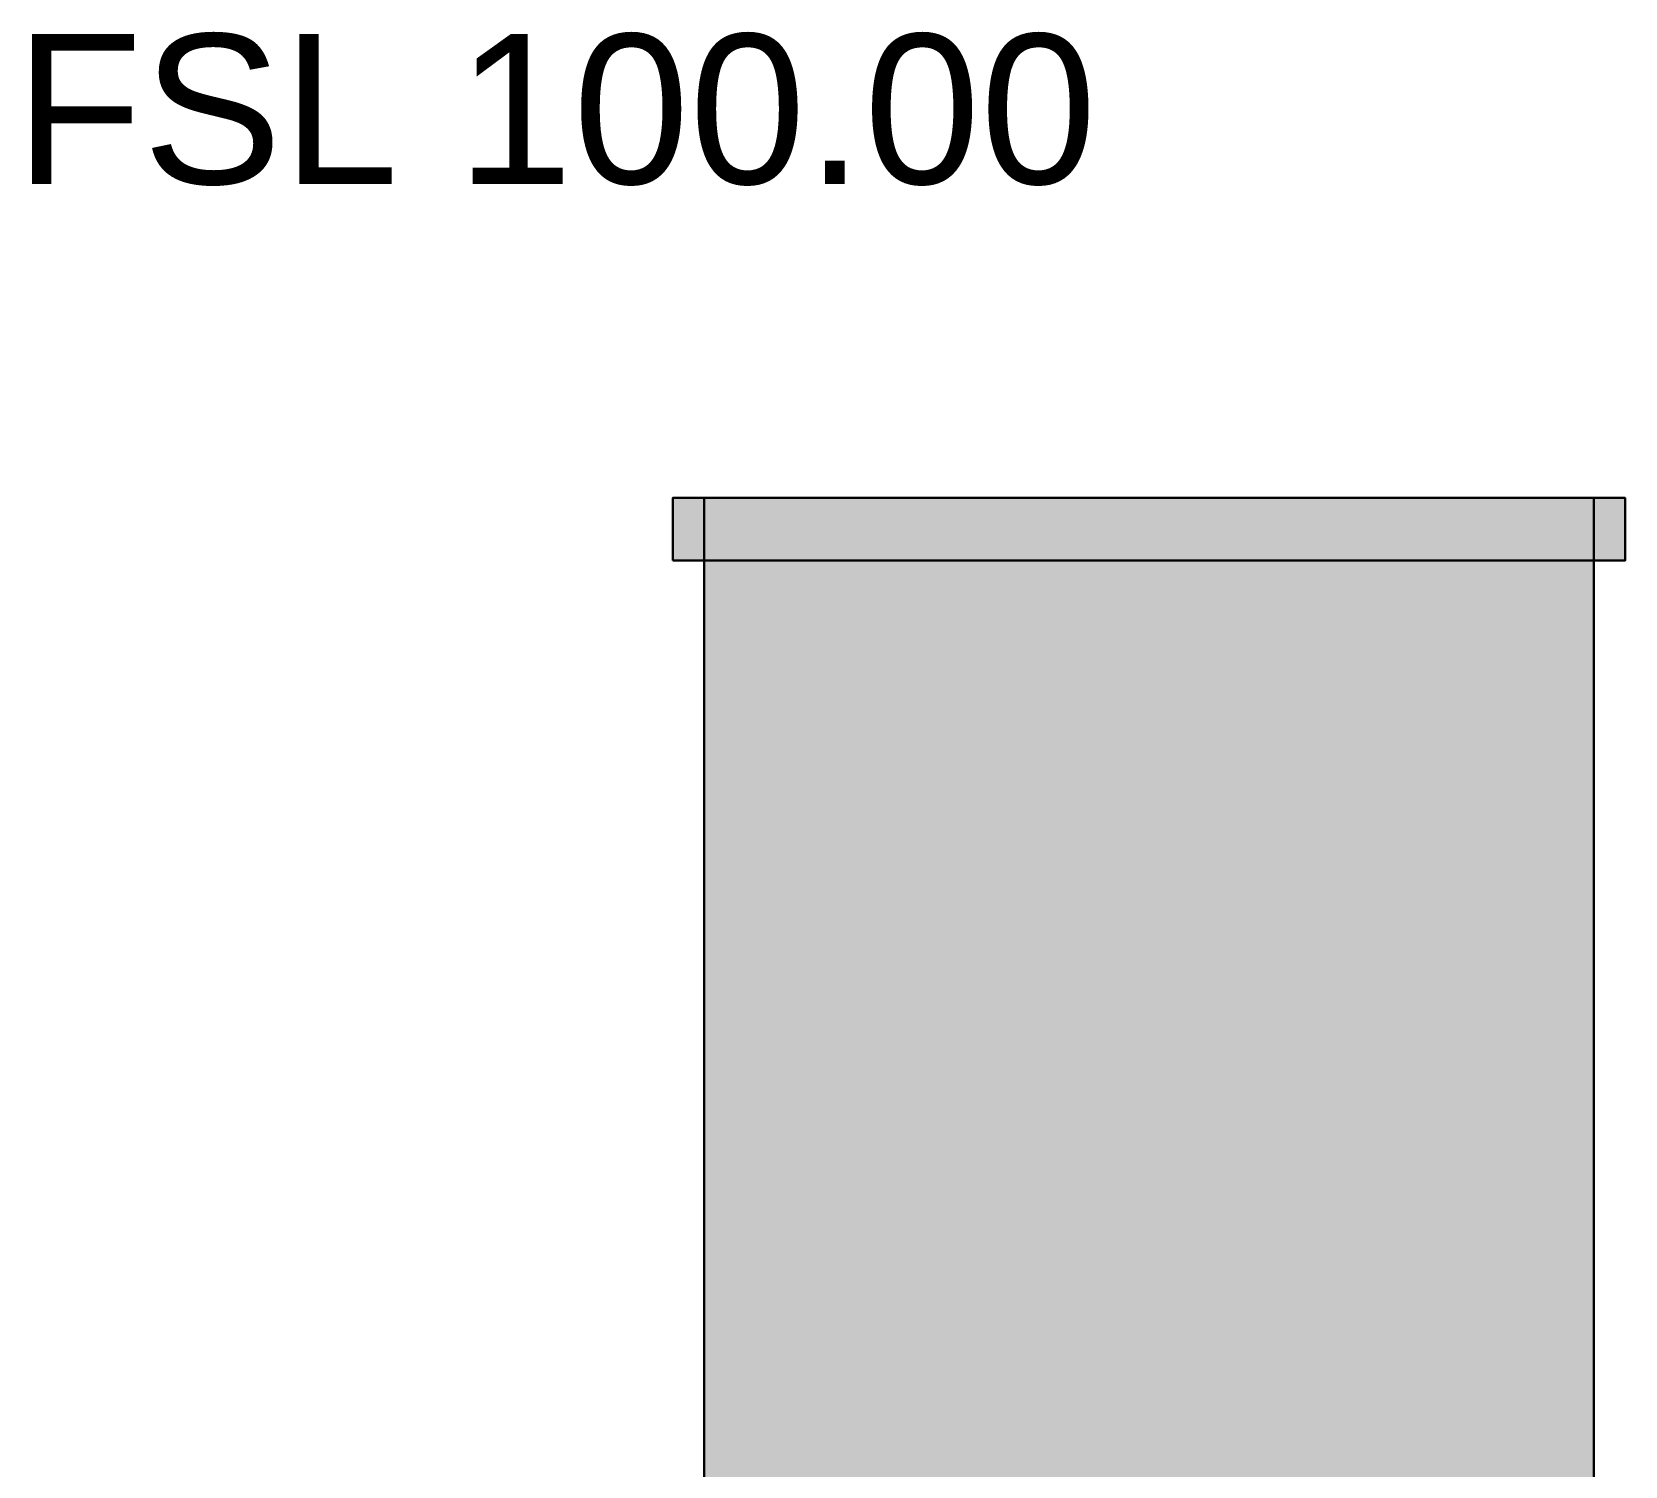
# Model space of a CAD drawing. Header units: millimetres. Extents: x -2152 to 15462, y -2698 to 3631.
# Drawn here: x 956 to 2031, y 2347 to 3314 of the extents above; entities that cross this region are included whole.
import ezdxf

# ---------------------------------------------------------------- set-up
doc = ezdxf.new("R2010")
doc.units = ezdxf.units.MM
doc.layers.add('ANNOTATIONS', color=7, linetype='Continuous')
doc.layers.add('MANHOLES', color=7, linetype='Continuous')
doc.styles.add('ARIAL', font='arial.ttf')

msp = doc.modelspace()

# ---------------------------------------------------------------- linework, layer by layer
at = {"layer": 'MANHOLES', "lineweight": 30}
for points in [[(1388.4, 2957.7), (2030.8, 2957.7), (2030.8, 3000), (1388.4, 3000)], [(1409.6, 1560), (2009.6, 1560), (2009.6, 3000), (1409.6, 3000)]]:
    msp.add_lwpolyline(points, close=True, dxfattribs=at)
at = {"layer": 'MANHOLES', "true_color": 0x737373}
msp.add_solid([(1388.4, 2957.7), (2030.8, 2957.7), (1388.4, 3000), (2030.8, 3000)], dxfattribs=at)
at = {"layer": 'MANHOLES', "true_color": 0xb8b8b8}
msp.add_solid([(1409.6, 1560), (2009.6, 1560), (1409.6, 3000), (2009.6, 3000)], dxfattribs=at)

# ---------------------------------------------------------------- texts
at = {"layer": 'ANNOTATIONS', "style": 'ARIAL'}
msp.add_text('FSL 100.00', height=101.04, dxfattribs=at).set_placement((944.6, 3211.7))

doc.saveas('drawing.dxf')
